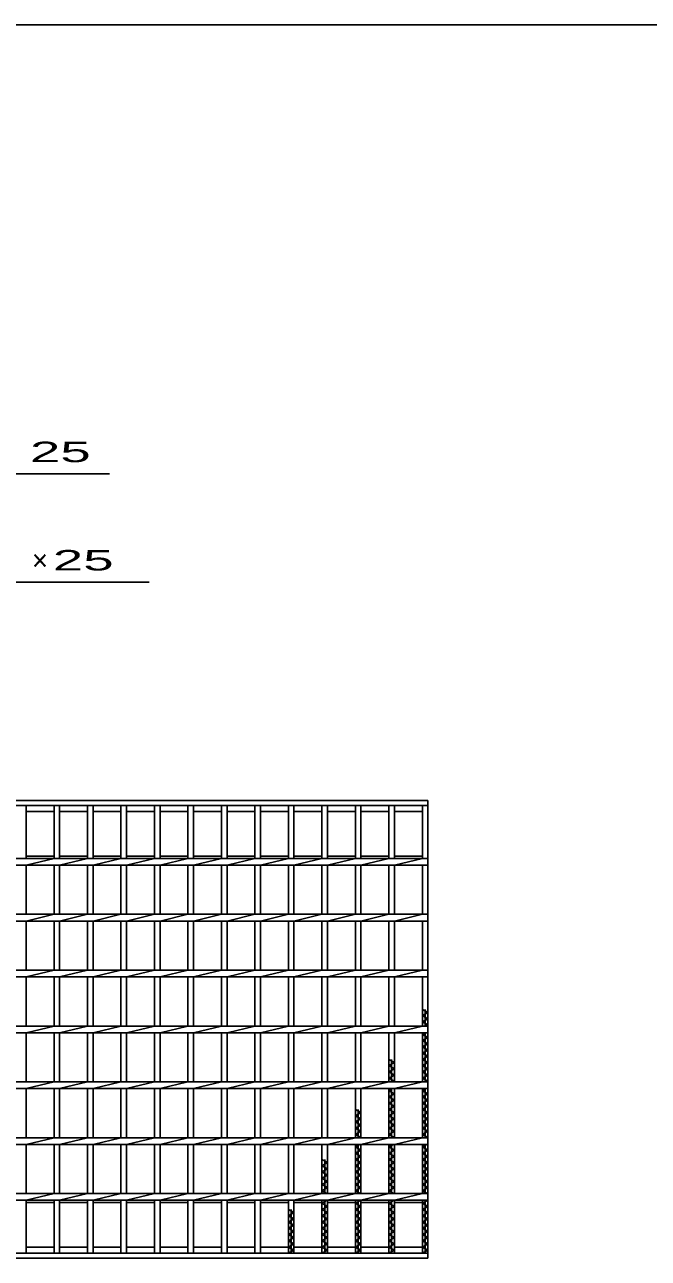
# Model space of a CAD drawing. Units: millimetres, scale not verified. Extents: x -1820 to 1731, y -1282 to 1054.
# Drawn here: x -785 to -227, y -51 to 1054 of the extents above; entities that cross this region are included whole.
import ezdxf
from ezdxf.enums import TextEntityAlignment as Align

# ---------------------------------------------------------------- set-up
doc = ezdxf.new("R2010")
doc.units = ezdxf.units.MM
doc.header["$LTSCALE"] = 10
for name, color, linetype, lineweight in [('0_2', 150, 'Continuous', 25), ('16', 3, 'Continuous', 25), ('22', 4, 'Continuous', 25)]:
    doc.layers.add(name, color=color, linetype=linetype, lineweight=lineweight)
doc.styles.add('ベクトル', font='')
doc.styles.get('ベクトル').set_extended_font_data('ベクトル')

msp = doc.modelspace()

# ---------------------------------------------------------------- linework, layer by layer
at = {"layer": '0_2'}
msp.add_line((-1729, 1053.5), (1731, 1053.5), dxfattribs=at)
at = {"layer": '16'}
for p, q in [((-1419, 359), (-424, 359)), ((-424, 354.5), (-1419, 354.5)), ((-789, 354.5), (-784, 354.5)), ((-784, 307), (-784, 354.5)), ((-759, 307), (-759, 354.5)), ((-759, 354.5), (-754, 354.5)), ((-754, 307), (-754, 354.5)), ((-729, 307), (-729, 354.5)), ((-729, 354.5), (-724, 354.5)), ((-724, 307), (-724, 354.5)), ((-699, 307), (-699, 354.5)), ((-699, 354.5), (-694, 354.5)), ((-694, 307), (-694, 354.5)), ((-669, 307), (-669, 354.5)), ((-669, 354.5), (-664, 354.5)), ((-664, 307), (-664, 354.5)), ((-639, 307), (-639, 354.5)), ((-639, 354.5), (-634, 354.5)), ((-634, 307), (-634, 354.5)), ((-609, 307), (-609, 354.5)), ((-609, 354.5), (-604, 354.5)), ((-604, 307), (-604, 354.5)), ((-579, 307), (-579, 354.5)), ((-579, 354.5), (-574, 354.5)), ((-574, 307), (-574, 354.5)), ((-549, 307), (-549, 354.5)), ((-549, 354.5), (-544, 354.5)), ((-544, 307), (-544, 354.5)), ((-519, 307), (-519, 354.5)), ((-519, 354.5), (-514, 354.5)), ((-514, 307), (-514, 354.5)), ((-489, 307), (-489, 354.5)), ((-489, 354.5), (-484, 354.5)), ((-484, 307), (-484, 354.5)), ((-459, 307), (-459, 354.5)), ((-459, 354.5), (-454, 354.5)), ((-454, 307), (-454, 354.5)), ((-429, 307), (-429, 354.5)), ((-429, 354.5), (-424, 354.5)), ((-424, 359), (-424, 354.5)), ((-424, -46.5), (-424, 354.5)), ((-784, 349), (-759, 349)), ((-754, 349), (-729, 349)), ((-724, 349), (-699, 349)), ((-694, 349), (-669, 349)), ((-664, 349), (-639, 349)), ((-634, 349), (-609, 349)), ((-604, 349), (-579, 349)), ((-574, 349), (-549, 349)), ((-544, 349), (-519, 349)), ((-514, 349), (-489, 349)), ((-484, 349), (-459, 349)), ((-454, 349), (-429, 349)), ((-1419, 307), (-424, 307)), ((-1419, 301), (-424, 301)), ((-784, 309), (-759, 309)), ((-784, 301), (-759, 307)), ((-784, 257), (-784, 301)), ((-759, 257), (-759, 301)), ((-754, 309), (-729, 309)), ((-754, 301), (-729, 307)), ((-754, 257), (-754, 301)), ((-729, 257), (-729, 301)), ((-724, 309), (-699, 309)), ((-724, 301), (-699, 307)), ((-724, 257), (-724, 301)), ((-699, 257), (-699, 301)), ((-694, 309), (-669, 309)), ((-694, 301), (-669, 307)), ((-694, 257), (-694, 301)), ((-669, 257), (-669, 301)), ((-664, 309), (-639, 309)), ((-664, 301), (-639, 307)), ((-664, 257), (-664, 301)), ((-639, 257), (-639, 301)), ((-634, 309), (-609, 309)), ((-634, 301), (-609, 307)), ((-634, 257), (-634, 301)), ((-609, 257), (-609, 301)), ((-604, 309), (-579, 309)), ((-604, 301), (-579, 307)), ((-604, 257), (-604, 301)), ((-579, 257), (-579, 301)), ((-574, 309), (-549, 309)), ((-574, 301), (-549, 307)), ((-574, 257), (-574, 301)), ((-549, 257), (-549, 301)), ((-544, 309), (-519, 309)), ((-544, 301), (-519, 307)), ((-544, 257), (-544, 301)), ((-519, 257), (-519, 301)), ((-514, 309), (-489, 309)), ((-514, 301), (-489, 307)), ((-514, 257), (-514, 301)), ((-489, 257), (-489, 301)), ((-484, 309), (-459, 309)), ((-484, 301), (-459, 307)), ((-484, 257), (-484, 301)), ((-459, 257), (-459, 301)), ((-454, 309), (-429, 309)), ((-454, 301), (-429, 307)), ((-454, 257), (-454, 301)), ((-429, 257), (-429, 301)), ((-424, 301), (-424, 307)), ((-1419, 257), (-424, 257)), ((-784, 251), (-759, 257)), ((-754, 251), (-729, 257)), ((-724, 251), (-699, 257)), ((-694, 251), (-669, 257)), ((-664, 251), (-639, 257)), ((-634, 251), (-609, 257)), ((-604, 251), (-579, 257)), ((-574, 251), (-549, 257)), ((-544, 251), (-519, 257)), ((-514, 251), (-489, 257)), ((-484, 251), (-459, 257)), ((-454, 251), (-429, 257)), ((-424, 251), (-424, 257)), ((-1419, 251), (-424, 251)), ((-784, 207), (-784, 251)), ((-759, 207), (-759, 251)), ((-754, 207), (-754, 251)), ((-729, 207), (-729, 251)), ((-724, 207), (-724, 251)), ((-699, 207), (-699, 251)), ((-694, 207), (-694, 251)), ((-669, 207), (-669, 251)), ((-664, 207), (-664, 251)), ((-639, 207), (-639, 251)), ((-634, 207), (-634, 251)), ((-609, 207), (-609, 251)), ((-604, 207), (-604, 251)), ((-579, 207), (-579, 251)), ((-574, 207), (-574, 251)), ((-549, 207), (-549, 251)), ((-544, 207), (-544, 251)), ((-519, 207), (-519, 251)), ((-514, 207), (-514, 251)), ((-489, 207), (-489, 251)), ((-484, 207), (-484, 251)), ((-459, 207), (-459, 251)), ((-454, 207), (-454, 251)), ((-429, 207), (-429, 251)), ((-1419, 207), (-424, 207)), ((-1419, 201), (-424, 201)), ((-784, 201), (-759, 207)), ((-784, 157), (-784, 201)), ((-759, 157), (-759, 201)), ((-754, 201), (-729, 207)), ((-754, 157), (-754, 201)), ((-729, 157), (-729, 201)), ((-724, 201), (-699, 207)), ((-724, 157), (-724, 201)), ((-699, 157), (-699, 201)), ((-694, 201), (-669, 207)), ((-694, 157), (-694, 201)), ((-669, 157), (-669, 201)), ((-664, 201), (-639, 207)), ((-664, 157), (-664, 201)), ((-639, 157), (-639, 201)), ((-634, 201), (-609, 207)), ((-634, 157), (-634, 201)), ((-609, 157), (-609, 201)), ((-604, 201), (-579, 207)), ((-604, 157), (-604, 201)), ((-579, 157), (-579, 201)), ((-574, 201), (-549, 207)), ((-574, 157), (-574, 201)), ((-549, 157), (-549, 201)), ((-544, 201), (-519, 207)), ((-544, 157), (-544, 201)), ((-519, 157), (-519, 201)), ((-514, 201), (-489, 207)), ((-514, 157), (-514, 201)), ((-489, 157), (-489, 201)), ((-484, 201), (-459, 207)), ((-484, 157), (-484, 201)), ((-459, 157), (-459, 201)), ((-454, 201), (-429, 207)), ((-454, 157), (-454, 201)), ((-429, 157), (-429, 201)), ((-424, 201), (-424, 207)), ((-424, 169.1), (-429, 171.9)), ((-429, 166.3), (-424, 169.1)), ((-424, 163.5), (-429, 166.3)), ((-426.5, 157), (-426.5, 171.9)), ((-1419, 157), (-424, 157)), ((-784, 151), (-759, 157)), ((-754, 151), (-729, 157)), ((-724, 151), (-699, 157)), ((-694, 151), (-669, 157)), ((-664, 151), (-639, 157)), ((-634, 151), (-609, 157)), ((-604, 151), (-579, 157)), ((-574, 151), (-549, 157)), ((-544, 151), (-519, 157)), ((-514, 151), (-489, 157)), ((-484, 151), (-459, 157)), ((-454, 151), (-429, 157)), ((-429, 160.7), (-424, 163.5)), ((-424, 157.9), (-429, 160.7)), ((-425.61, 157), (-424, 157.9)), ((-424, 151), (-424, 157)), ((-1419, 151), (-424, 151)), ((-784, 107), (-784, 151)), ((-759, 107), (-759, 151)), ((-754, 107), (-754, 151)), ((-729, 107), (-729, 151)), ((-724, 107), (-724, 151)), ((-699, 107), (-699, 151)), ((-694, 107), (-694, 151)), ((-669, 107), (-669, 151)), ((-664, 107), (-664, 151)), ((-639, 107), (-639, 151)), ((-634, 107), (-634, 151)), ((-609, 107), (-609, 151)), ((-604, 107), (-604, 151)), ((-579, 107), (-579, 151)), ((-574, 107), (-574, 151)), ((-549, 107), (-549, 151)), ((-544, 107), (-544, 151)), ((-519, 107), (-519, 151)), ((-514, 107), (-514, 151)), ((-489, 107), (-489, 151)), ((-484, 107), (-484, 151)), ((-459, 107), (-459, 151)), ((-454, 107), (-454, 151)), ((-429, 107), (-429, 151)), ((-429, 149.5), (-426.32, 151)), ((-424, 146.7), (-429, 149.5)), ((-429, 143.9), (-424, 146.7)), ((-424, 141.1), (-429, 143.9)), ((-426.5, 107), (-426.5, 151)), ((-429, 138.3), (-424, 141.1)), ((-424, 135.5), (-429, 138.3)), ((-429, 132.7), (-424, 135.5)), ((-424, 129.9), (-429, 132.7)), ((-454, 124.3), (-459, 127.1)), ((-459, 121.5), (-454, 124.3)), ((-454, 118.7), (-459, 121.5)), ((-456.5, 107), (-456.5, 127.1)), ((-429, 127.1), (-424, 129.9)), ((-424, 124.3), (-429, 127.1)), ((-429, 121.5), (-424, 124.3)), ((-424, 118.7), (-429, 121.5)), ((-459, 115.9), (-454, 118.7)), ((-454, 113.1), (-459, 115.9)), ((-459, 110.3), (-454, 113.1)), ((-429, 115.9), (-424, 118.7)), ((-424, 113.1), (-429, 115.9)), ((-429, 110.3), (-424, 113.1)), ((-1419, 107), (-424, 107)), ((-1419, 101), (-424, 101)), ((-784, 101), (-759, 107)), ((-784, 57), (-784, 101)), ((-759, 57), (-759, 101)), ((-754, 101), (-729, 107)), ((-754, 57), (-754, 101)), ((-729, 57), (-729, 101)), ((-724, 101), (-699, 107)), ((-724, 57), (-724, 101)), ((-699, 57), (-699, 101)), ((-694, 101), (-669, 107)), ((-694, 57), (-694, 101)), ((-669, 57), (-669, 101)), ((-664, 101), (-639, 107)), ((-664, 57), (-664, 101)), ((-639, 57), (-639, 101)), ((-634, 101), (-609, 107)), ((-634, 57), (-634, 101)), ((-609, 57), (-609, 101)), ((-604, 101), (-579, 107)), ((-604, 57), (-604, 101)), ((-579, 57), (-579, 101)), ((-574, 101), (-549, 107)), ((-574, 57), (-574, 101)), ((-549, 57), (-549, 101)), ((-544, 101), (-519, 107)), ((-544, 57), (-544, 101)), ((-519, 57), (-519, 101)), ((-514, 101), (-489, 107)), ((-514, 57), (-514, 101)), ((-489, 57), (-489, 101)), ((-484, 101), (-459, 107)), ((-484, 57), (-484, 101)), ((-454, 107.5), (-459, 110.3)), ((-459, 57), (-459, 101)), ((-459, 99.1), (-455.61, 101)), ((-456.5, 57), (-456.5, 101)), ((-454.89, 107), (-454, 107.5)), ((-454, 101), (-429, 107)), ((-454, 57), (-454, 101)), ((-424, 107.5), (-429, 110.3)), ((-429, 57), (-429, 101)), ((-429, 99.1), (-425.61, 101)), ((-426.5, 57), (-426.5, 101)), ((-424.89, 107), (-424, 107.5)), ((-424, 101), (-424, 107)), ((-454, 96.3), (-459, 99.1)), ((-459, 93.5), (-454, 96.3)), ((-454, 90.7), (-459, 93.5)), ((-459, 87.9), (-454, 90.7)), ((-424, 96.3), (-429, 99.1)), ((-429, 93.5), (-424, 96.3)), ((-424, 90.7), (-429, 93.5)), ((-429, 87.9), (-424, 90.7)), ((-484, 79.5), (-489, 82.3)), ((-489, 76.7), (-484, 79.5)), ((-486.5, 57), (-486.5, 82.3)), ((-454, 85.1), (-459, 87.9)), ((-459, 82.3), (-454, 85.1)), ((-454, 79.5), (-459, 82.3)), ((-459, 76.7), (-454, 79.5)), ((-424, 85.1), (-429, 87.9)), ((-429, 82.3), (-424, 85.1)), ((-424, 79.5), (-429, 82.3)), ((-429, 76.7), (-424, 79.5)), ((-484, 73.9), (-489, 76.7)), ((-489, 71.1), (-484, 73.9)), ((-484, 68.3), (-489, 71.1)), ((-489, 65.5), (-484, 68.3)), ((-454, 73.9), (-459, 76.7)), ((-459, 71.1), (-454, 73.9)), ((-454, 68.3), (-459, 71.1)), ((-459, 65.5), (-454, 68.3)), ((-424, 73.9), (-429, 76.7)), ((-429, 71.1), (-424, 73.9)), ((-424, 68.3), (-429, 71.1)), ((-429, 65.5), (-424, 68.3)), ((-1419, 57), (-424, 57)), ((-784, 51), (-759, 57)), ((-754, 51), (-729, 57)), ((-724, 51), (-699, 57)), ((-694, 51), (-669, 57)), ((-664, 51), (-639, 57)), ((-634, 51), (-609, 57)), ((-604, 51), (-579, 57)), ((-574, 51), (-549, 57)), ((-544, 51), (-519, 57)), ((-514, 51), (-489, 57)), ((-484, 62.7), (-489, 65.5)), ((-489, 59.9), (-484, 62.7)), ((-484, 57.1), (-489, 59.9)), ((-484.18, 57), (-484, 57.1)), ((-484, 51), (-459, 57)), ((-454, 62.7), (-459, 65.5)), ((-459, 59.9), (-454, 62.7)), ((-454, 57.1), (-459, 59.9)), ((-454.18, 57), (-454, 57.1)), ((-454, 51), (-429, 57)), ((-424, 62.7), (-429, 65.5)), ((-429, 59.9), (-424, 62.7)), ((-424, 57.1), (-429, 59.9)), ((-424.18, 57), (-424, 57.1)), ((-424, 51), (-424, 57)), ((-1419, 51), (-424, 51)), ((-784, 7), (-784, 51)), ((-759, 7), (-759, 51)), ((-754, 7), (-754, 51)), ((-729, 7), (-729, 51)), ((-724, 7), (-724, 51)), ((-699, 7), (-699, 51)), ((-694, 7), (-694, 51)), ((-669, 7), (-669, 51)), ((-664, 7), (-664, 51)), ((-639, 7), (-639, 51)), ((-634, 7), (-634, 51)), ((-609, 7), (-609, 51)), ((-604, 7), (-604, 51)), ((-579, 7), (-579, 51)), ((-574, 7), (-574, 51)), ((-549, 7), (-549, 51)), ((-544, 7), (-544, 51)), ((-519, 7), (-519, 51)), ((-514, 7), (-514, 51)), ((-489, 7), (-489, 51)), ((-489, 48.7), (-484.89, 51)), ((-484, 45.9), (-489, 48.7)), ((-489, 43.1), (-484, 45.9)), ((-486.5, 7), (-486.5, 51)), ((-484, 7), (-484, 51)), ((-459, 7), (-459, 51)), ((-459, 48.7), (-454.89, 51)), ((-454, 45.9), (-459, 48.7)), ((-459, 43.1), (-454, 45.9)), ((-456.5, 7), (-456.5, 51)), ((-454, 7), (-454, 51)), ((-429, 7), (-429, 51)), ((-429, 48.7), (-424.89, 51)), ((-424, 45.9), (-429, 48.7)), ((-429, 43.1), (-424, 45.9)), ((-426.5, 7), (-426.5, 51)), ((-514, 34.7), (-519, 37.5)), ((-519, 31.9), (-514, 34.7)), ((-516.5, 7), (-516.5, 37.5)), ((-484, 40.3), (-489, 43.1)), ((-489, 37.5), (-484, 40.3)), ((-484, 34.7), (-489, 37.5)), ((-489, 31.9), (-484, 34.7)), ((-454, 40.3), (-459, 43.1)), ((-459, 37.5), (-454, 40.3)), ((-454, 34.7), (-459, 37.5)), ((-459, 31.9), (-454, 34.7)), ((-424, 40.3), (-429, 43.1)), ((-429, 37.5), (-424, 40.3)), ((-424, 34.7), (-429, 37.5)), ((-429, 31.9), (-424, 34.7)), ((-514, 29.1), (-519, 31.9)), ((-519, 26.3), (-514, 29.1)), ((-514, 23.5), (-519, 26.3)), ((-519, 20.7), (-514, 23.5)), ((-484, 29.1), (-489, 31.9)), ((-489, 26.3), (-484, 29.1)), ((-484, 23.5), (-489, 26.3)), ((-489, 20.7), (-484, 23.5)), ((-454, 29.1), (-459, 31.9)), ((-459, 26.3), (-454, 29.1)), ((-454, 23.5), (-459, 26.3)), ((-459, 20.7), (-454, 23.5)), ((-424, 29.1), (-429, 31.9)), ((-429, 26.3), (-424, 29.1)), ((-424, 23.5), (-429, 26.3)), ((-429, 20.7), (-424, 23.5)), ((-514, 17.9), (-519, 20.7)), ((-519, 15.1), (-514, 17.9)), ((-514, 12.3), (-519, 15.1)), ((-519, 9.5), (-514, 12.3)), ((-484, 17.9), (-489, 20.7)), ((-489, 15.1), (-484, 17.9)), ((-484, 12.3), (-489, 15.1)), ((-489, 9.5), (-484, 12.3)), ((-454, 17.9), (-459, 20.7)), ((-459, 15.1), (-454, 17.9)), ((-454, 12.3), (-459, 15.1)), ((-459, 9.5), (-454, 12.3)), ((-424, 17.9), (-429, 20.7)), ((-429, 15.1), (-424, 17.9)), ((-424, 12.3), (-429, 15.1)), ((-429, 9.5), (-424, 12.3)), ((-1419, 7), (-424, 7)), ((-1419, 1), (-424, 1)), ((-784, 1), (-759, 7)), ((-784, -46.5), (-784, 1)), ((-759, -46.5), (-759, 1)), ((-754, 1), (-729, 7)), ((-754, -46.5), (-754, 1)), ((-729, -46.5), (-729, 1)), ((-724, 1), (-699, 7)), ((-724, -46.5), (-724, 1)), ((-699, -46.5), (-699, 1)), ((-694, 1), (-669, 7)), ((-694, -46.5), (-694, 1)), ((-669, -46.5), (-669, 1)), ((-664, 1), (-639, 7)), ((-664, -46.5), (-664, 1)), ((-639, -46.5), (-639, 1)), ((-634, 1), (-609, 7)), ((-634, -46.5), (-634, 1)), ((-609, -46.5), (-609, 1)), ((-604, 1), (-579, 7)), ((-604, -46.5), (-604, 1)), ((-579, -46.5), (-579, 1)), ((-574, 1), (-549, 7)), ((-574, -46.5), (-574, 1)), ((-549, -46.5), (-549, 1)), ((-544, 1), (-519, 7)), ((-544, -46.5), (-544, 1)), ((-514.54, 7), (-519, 9.5)), ((-519, -46.5), (-519, 1)), ((-519, -1.7), (-514.18, 1)), ((-516.5, -46.5), (-516.5, 1)), ((-514, 1), (-489, 7)), ((-514, -46.5), (-514, 1)), ((-484.54, 7), (-489, 9.5)), ((-489, -46.5), (-489, 1)), ((-489, -1.7), (-484.18, 1)), ((-486.5, -46.5), (-486.5, 1)), ((-484, 1), (-459, 7)), ((-484, -46.5), (-484, 1)), ((-454.54, 7), (-459, 9.5)), ((-459, -46.5), (-459, 1)), ((-459, -1.7), (-454.18, 1)), ((-456.5, -46.5), (-456.5, 1)), ((-454, 1), (-429, 7)), ((-454, -46.5), (-454, 1)), ((-424, 6.7), (-429, 9.5)), ((-429, -46.5), (-429, 1)), ((-429, -1.7), (-424.18, 1)), ((-426.5, -46.5), (-426.5, 1)), ((-424, 1), (-424, 7)), ((-784, -1), (-759, -1)), ((-754, -1), (-729, -1)), ((-724, -1), (-699, -1)), ((-694, -1), (-669, -1)), ((-664, -1), (-639, -1)), ((-634, -1), (-609, -1)), ((-604, -1), (-579, -1)), ((-574, -1), (-549, -1)), ((-544, -10.1), (-549, -7.3)), ((-549, -12.9), (-544, -10.1)), ((-546.5, -46.5), (-546.5, -7.3)), ((-544, -1), (-519, -1)), ((-514, -4.5), (-519, -1.7)), ((-519, -7.3), (-514, -4.5)), ((-514, -10.1), (-519, -7.3)), ((-519, -12.9), (-514, -10.1)), ((-514, -1), (-489, -1)), ((-484, -4.5), (-489, -1.7)), ((-489, -7.3), (-484, -4.5)), ((-484, -10.1), (-489, -7.3)), ((-489, -12.9), (-484, -10.1)), ((-484, -1), (-459, -1)), ((-454, -4.5), (-459, -1.7)), ((-459, -7.3), (-454, -4.5)), ((-454, -10.1), (-459, -7.3)), ((-459, -12.9), (-454, -10.1)), ((-454, -1), (-429, -1)), ((-424, -4.5), (-429, -1.7)), ((-429, -7.3), (-424, -4.5)), ((-424, -10.1), (-429, -7.3)), ((-429, -12.9), (-424, -10.1)), ((-544, -15.7), (-549, -12.9)), ((-549, -18.5), (-544, -15.7)), ((-544, -21.3), (-549, -18.5)), ((-549, -24.1), (-544, -21.3)), ((-514, -15.7), (-519, -12.9)), ((-519, -18.5), (-514, -15.7)), ((-514, -21.3), (-519, -18.5)), ((-519, -24.1), (-514, -21.3)), ((-484, -15.7), (-489, -12.9)), ((-489, -18.5), (-484, -15.7)), ((-484, -21.3), (-489, -18.5)), ((-489, -24.1), (-484, -21.3)), ((-454, -15.7), (-459, -12.9)), ((-459, -18.5), (-454, -15.7)), ((-454, -21.3), (-459, -18.5)), ((-459, -24.1), (-454, -21.3)), ((-424, -15.7), (-429, -12.9)), ((-429, -18.5), (-424, -15.7)), ((-424, -21.3), (-429, -18.5)), ((-429, -24.1), (-424, -21.3)), ((-544, -26.9), (-549, -24.1)), ((-549, -29.7), (-544, -26.9)), ((-544, -32.5), (-549, -29.7)), ((-549, -35.3), (-544, -32.5)), ((-514, -26.9), (-519, -24.1)), ((-519, -29.7), (-514, -26.9)), ((-514, -32.5), (-519, -29.7)), ((-519, -35.3), (-514, -32.5)), ((-484, -26.9), (-489, -24.1)), ((-489, -29.7), (-484, -26.9)), ((-484, -32.5), (-489, -29.7)), ((-489, -35.3), (-484, -32.5)), ((-454, -26.9), (-459, -24.1)), ((-459, -29.7), (-454, -26.9)), ((-454, -32.5), (-459, -29.7)), ((-459, -35.3), (-454, -32.5)), ((-424, -26.9), (-429, -24.1)), ((-429, -29.7), (-424, -26.9)), ((-424, -32.5), (-429, -29.7)), ((-429, -35.3), (-424, -32.5)), ((-784, -41), (-759, -41)), ((-754, -41), (-729, -41)), ((-724, -41), (-699, -41)), ((-694, -41), (-669, -41)), ((-664, -41), (-639, -41)), ((-634, -41), (-609, -41)), ((-604, -41), (-579, -41)), ((-574, -41), (-549, -41)), ((-544, -38.1), (-549, -35.3)), ((-549, -40.9), (-544, -38.1)), ((-544, -43.7), (-549, -40.9)), ((-549, -46.5), (-544, -43.7)), ((-544, -41), (-519, -41)), ((-514, -38.1), (-519, -35.3)), ((-519, -40.9), (-514, -38.1)), ((-514, -43.7), (-519, -40.9)), ((-519, -46.5), (-514, -43.7)), ((-514, -41), (-489, -41)), ((-484, -38.1), (-489, -35.3)), ((-489, -40.9), (-484, -38.1)), ((-484, -43.7), (-489, -40.9)), ((-489, -46.5), (-484, -43.7)), ((-484, -41), (-459, -41)), ((-454, -38.1), (-459, -35.3)), ((-459, -40.9), (-454, -38.1)), ((-454, -43.7), (-459, -40.9)), ((-459, -46.5), (-454, -43.7)), ((-454, -41), (-429, -41)), ((-424, -38.1), (-429, -35.3)), ((-429, -40.9), (-424, -38.1)), ((-424, -43.7), (-429, -40.9)), ((-429, -46.5), (-424, -43.7)), ((-1419, -46.5), (-424, -46.5)), ((-424, -51), (-1419, -51)), ((-789, -46.5), (-784, -46.5)), ((-759, -46.5), (-754, -46.5)), ((-729, -46.5), (-724, -46.5)), ((-699, -46.5), (-694, -46.5)), ((-669, -46.5), (-664, -46.5)), ((-639, -46.5), (-634, -46.5)), ((-609, -46.5), (-604, -46.5)), ((-579, -46.5), (-574, -46.5)), ((-549, -46.5), (-544, -46.5)), ((-519, -46.5), (-514, -46.5)), ((-489, -46.5), (-484, -46.5)), ((-459, -46.5), (-454, -46.5)), ((-429, -46.5), (-424, -46.5)), ((-424, -46.5), (-424, -51))]:
    msp.add_line(p, q, dxfattribs=at)
at = {"layer": '22'}
for p, q in [((-1169.25, 651.5), (-709.25, 651.5)), ((-1093.75, 554.5), (-673.75, 554.5))]:
    msp.add_line(p, q, dxfattribs=at)

# ---------------------------------------------------------------- texts
at = {"layer": '22', "color": 2, "style": 'ベクトル', "width": 2}
for p in [(-794.25, 671), (-773.75, 574)]:
    msp.add_text(' 25 ', height=18.33, dxfattribs=at).set_placement(p, align=Align.MIDDLE_LEFT)
at = {"layer": '22', "color": 2, "style": 'ベクトル'}
msp.add_text('×', height=18.33, dxfattribs=at).set_placement((-778.75, 574), align=Align.MIDDLE_LEFT)

doc.saveas('drawing.dxf')
